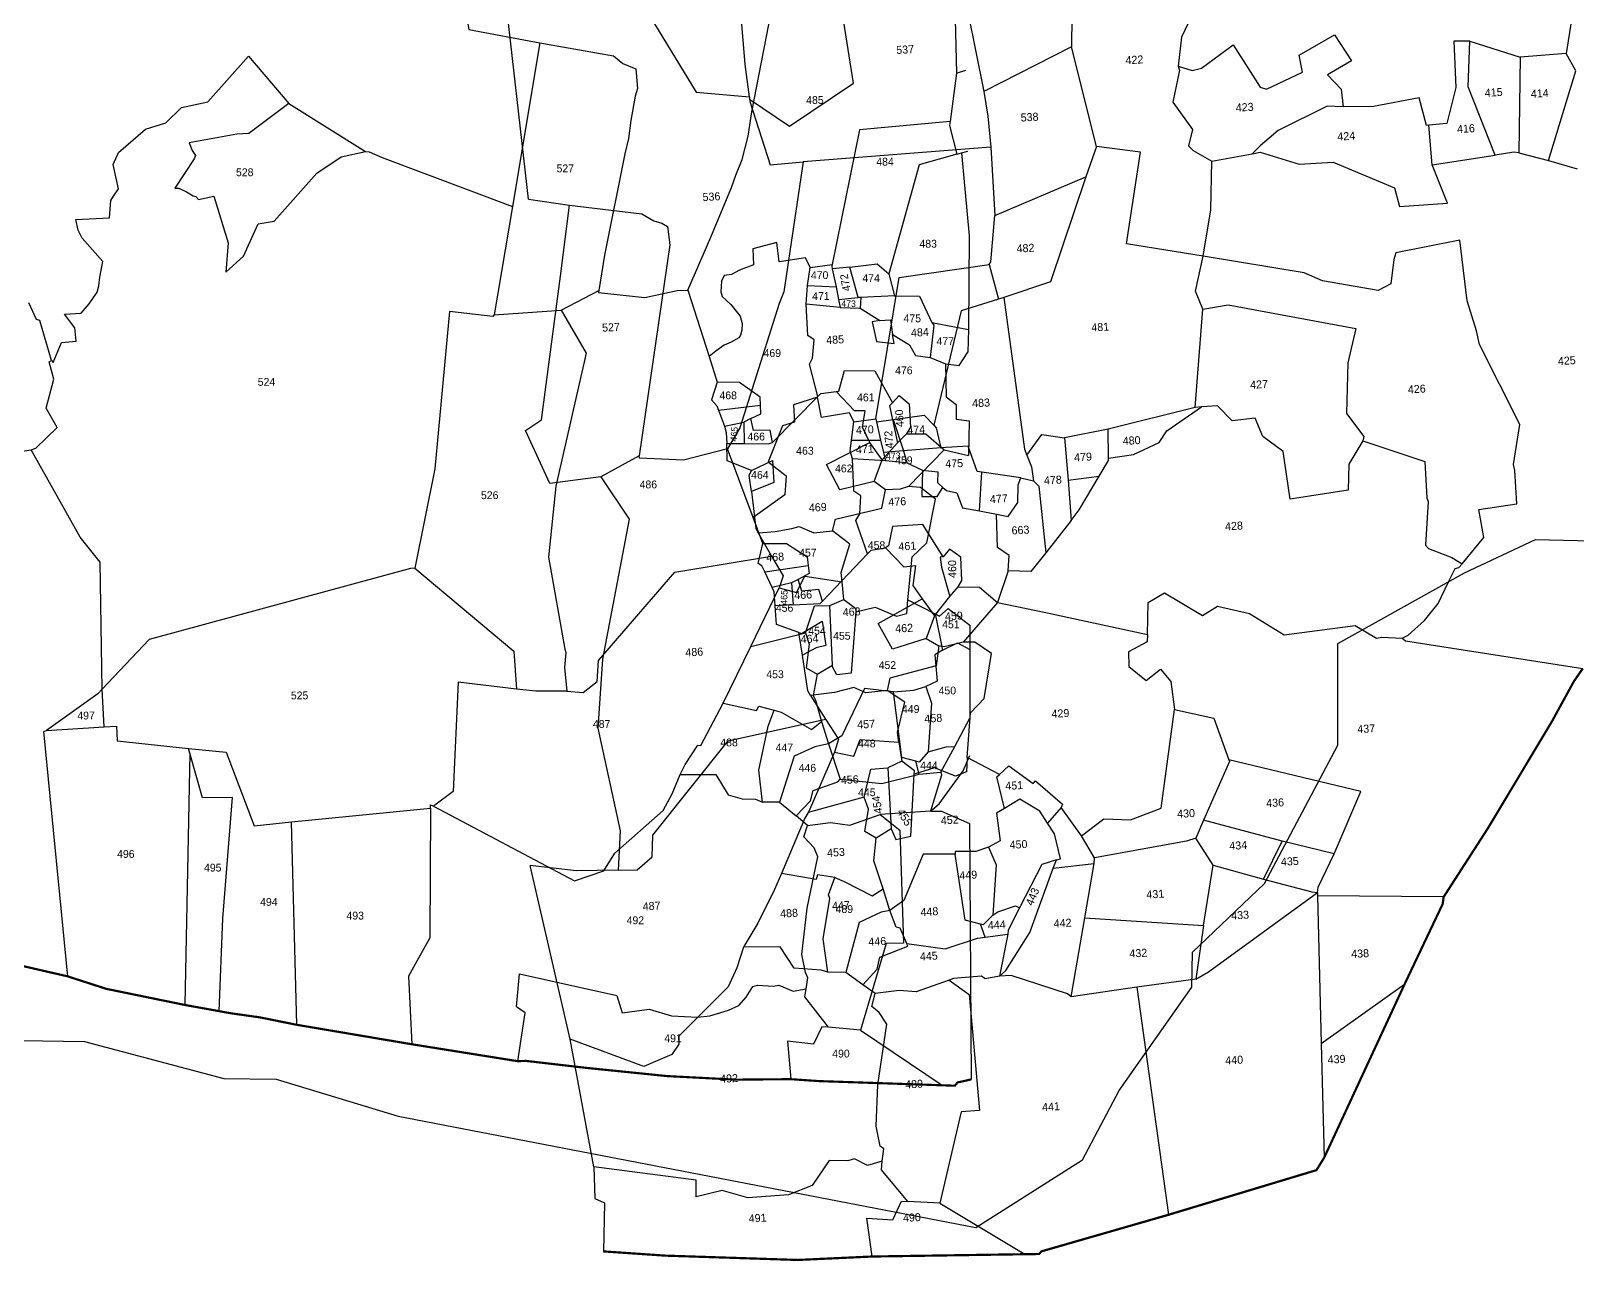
# Model space of a CAD drawing. Header units: metres. Extents: x 258134 to 260888, y 2202809 to 2205299.
# Drawn here: x 258547 to 259254, y 2202818 to 2203381 of the extents above; entities that cross this region are included whole.
import ezdxf

# ---------------------------------------------------------------- set-up
doc = ezdxf.new("R2010")
doc.units = ezdxf.units.M
doc.header["$MEASUREMENT"] = 0
for name, color, linetype in [('OFF', 1, 'Continuous'), ('POLY_PARCEL', 6, 'Continuous'), ('TEXT_PARCEL', 7, 'Continuous'), ('V_BOUND_LINE', 7, 'Continuous'), ('VILLAGE BOUNDRY', 1, 'Continuous')]:
    doc.layers.add(name, color=color, linetype=linetype)
doc.styles.add('TEXT_MAP', font='KRDEV050.TTF', dxfattribs={"height": 1.8})

# ---------------------------------------------------------------- blocks, each defined once
blk = doc.blocks.new('96535H')
at = {"layer": 'OFF'}
for points in [[(259513.77, 2206158.69), (259510.89, 2206207.1)], [(259515.02, 2206094.58), (259510.16, 2206106.81)], [(259616.86, 2206069.29), (259614.08, 2206062.35)], [(259512.66, 2205969.58), (259505.85, 2206009.05)], [(259516.46, 2205940.63), (259512.66, 2205969.58)]]:
    blk.add_lwpolyline(points, dxfattribs=at)
at = {"layer": 'POLY_PARCEL'}
for points in [[(259564.6, 2206178.88), (259564.08, 2206186.22), (259563.74, 2206197.07), (259562.83, 2206201.95), (259567.91, 2206217)], [(259667.96, 2206215.24), (259665.56, 2206208.16), (259666.08, 2206204.27), (259666.84, 2206202.99), (259669.59, 2206200.18), (259662.37, 2206186.94), (259661.28, 2206180.46)], [(259510.89, 2206207.1), (259513.3, 2206208.39), (259515.93, 2206208.26), (259518.12, 2206207.53), (259523.81, 2206206.75), (259526.74, 2206205.57), (259539.44, 2206201.69), (259542.5, 2206199.59), (259552.71, 2206180.6), (259564.6, 2206178.88)], [(259635.4, 2206207.46), (259638.01, 2206192.94), (259637.57, 2206186.11)], [(259564.63, 2206178.37), (259573.25, 2206171.84), (259588.15, 2206180.68), (259585.95, 2206202.2), (259613.48, 2206203.9)], [(259613.48, 2206203.9), (259617.32, 2206177.17)], [(259751.79, 2206193.54), (259748.57, 2206178.49)], [(259637.57, 2206186.11), (259617.32, 2206177.17)], [(259641.93, 2206163.48), (259637.57, 2206186.11)], [(259661.28, 2206180.46), (259664.37, 2206179.3), (259666.47, 2206179.75), (259673.88, 2206184.6), (259679.38, 2206174.77), (259680.78, 2206174.19), (259689.08, 2206177.58), (259688.57, 2206181.41), (259696.75, 2206185.56), (259700.26, 2206179.56), (259694.71, 2206176.68), (259697.58, 2206173.3), (259697.82, 2206169.33)], [(259727.07, 2206182.48), (259723.5, 2206182.67), (259723.37, 2206172.27), (259720.88, 2206164.29), (259716.82, 2206164.12)], [(259731.35, 2206156.56), (259726.12, 2206172.24), (259727.07, 2206182.48)], [(259727.07, 2206182.48), (259738.16, 2206178.24)], [(259564.6, 2206178.88), (259564.63, 2206178.37)], [(259564.63, 2206178.37), (259564.69, 2206177.59), (259568.43, 2206163.34), (259575.84, 2206163.62)], [(259661.28, 2206180.46), (259661.54, 2206179.57), (259659.62, 2206172.48), (259663.71, 2206166.1), (259662.63, 2206162.46), (259663.58, 2206161.37), (259667.61, 2206158.73)], [(259738.16, 2206178.24), (259736.69, 2206156.79)], [(259748.57, 2206178.49), (259738.16, 2206178.24)], [(259743.27, 2206154.68), (259750.49, 2206174.54), (259748.57, 2206178.49)], [(259617.32, 2206177.17), (259617.88, 2206171.64), (259618.19, 2206164.58)], [(259697.82, 2206169.33), (259694.24, 2206169.68), (259682.94, 2206164.83), (259678.66, 2206161.58), (259676.81, 2206159.91)], [(259716.82, 2206164.12), (259716.28, 2206164.1), (259715, 2206170.35), (259704.65, 2206169.01), (259697.82, 2206169.33)], [(259618.19, 2206164.58), (259575.84, 2206163.62)], [(259618.19, 2206164.58), (259618.25, 2206149.19)], [(259717.05, 2206155.16), (259716.82, 2206164.12)], [(259575.84, 2206163.62), (259569.94, 2206134.7), (259568.73, 2206132.14), (259558.35, 2206104.72), (259555.3, 2206100.15)], [(259641.93, 2206163.48), (259639.18, 2206156.74)], [(259664.54, 2206137.48), (259647.49, 2206141.22), (259651.75, 2206161.63), (259641.93, 2206163.48)], [(259513.77, 2206158.69), (259522.84, 2206156.82)], [(259664.54, 2206137.48), (259666.84, 2206147.85), (259667.61, 2206158.73)], [(259667.61, 2206158.73), (259676.81, 2206159.91)], [(259676.81, 2206159.91), (259678.59, 2206160.14), (259687.22, 2206157.01), (259694.88, 2206156.98), (259708.3, 2206150.47), (259709.25, 2206146.26), (259720.05, 2206146.41), (259717.05, 2206155.16)], [(259736.69, 2206156.79), (259735.54, 2206156.98), (259731.35, 2206156.56)], [(259510.16, 2206106.81), (259513.9, 2206108.95), (259519.93, 2206140.97), (259522.84, 2206156.82)], [(259522.84, 2206156.82), (259539.03, 2206153.96), (259541.57, 2206152.22), (259543.37, 2206151.62), (259544.61, 2206150.82), (259544.91, 2206146.69), (259535.44, 2206099.68)], [(259618.25, 2206149.19), (259639.18, 2206156.74)], [(259639.18, 2206156.74), (259629.92, 2206133.61), (259619.24, 2206130.74)], [(259717.05, 2206155.16), (259731.35, 2206156.56)], [(259736.69, 2206156.79), (259743.27, 2206154.68)], [(259743.27, 2206154.68), (259749.61, 2206152.48)], [(259616.34, 2206138.3), (259616.79, 2206138.86), (259618.25, 2206149.19)], [(259588.99, 2206105.06), (259596.01, 2206136.47), (259616.34, 2206138.3)], [(259616.34, 2206138.3), (259618.06, 2206130.43)], [(259663.77, 2206125.66), (259662.39, 2206129.79), (259664.54, 2206137.48)], [(259718.86, 2206065.26), (259724.05, 2206070.89), (259723.29, 2206077.28), (259731.91, 2206078.01), (259731.85, 2206085.54), (259731.65, 2206086.95), (259733.57, 2206095.79), (259725.46, 2206114.27), (259724.95, 2206117.4), (259723.22, 2206124.19), (259722.39, 2206137.95), (259707.83, 2206135.91), (259707.32, 2206134.44), (259706.3, 2206128.95), (259703.42, 2206127.61), (259691.03, 2206130.51), (259687.01, 2206132.56), (259664.54, 2206137.48)], [(259618.06, 2206130.43), (259609.49, 2206128.23), (259601.96, 2206102.89)], [(259619.24, 2206130.74), (259618.06, 2206130.43)], [(259619.24, 2206130.74), (259621.99, 2206096.4), (259622.46, 2206095.01)], [(259660.88, 2206103.68), (259663.77, 2206125.66)], [(259663.77, 2206125.66), (259669.56, 2206126.25), (259697.91, 2206119.38), (259695.71, 2206111.77), (259694.78, 2206100.45), (259698.39, 2206095.08), (259698.12, 2206094.1)], [(259584.05, 2206104.66), (259583.15, 2206106.73), (259576.86, 2206106.04), (259576.17, 2206110.62), (259570.7, 2206109.2), (259570.7, 2206105.28), (259567.95, 2206104.62), (259564.28, 2206096.74), (259568.2, 2206093.34), (259567.6, 2206089.12), (259560.21, 2206084.45)], [(259584.05, 2206104.66), (259588.99, 2206105.06)], [(259588.99, 2206105.06), (259589.1, 2206104.41)], [(259592.91, 2206104.72), (259599.89, 2206105.27), (259601.96, 2206102.89)], [(259583.29, 2206100.54), (259584.05, 2206104.66)], [(259589.1, 2206104.41), (259592.91, 2206104.72)], [(259589.1, 2206104.41), (259589.82, 2206100.2)], [(259592.91, 2206104.72), (259594.85, 2206097.51)], [(259601.96, 2206102.89), (259602.47, 2206102.3), (259603.21, 2206097.74)], [(259640.79, 2206093.37), (259646.45, 2206093.88), (259652.31, 2206096.21), (259654.2, 2206098.75), (259662.3, 2206103.72)], [(259660.88, 2206103.68), (259641.02, 2206099.89)], [(259662.3, 2206103.72), (259660.88, 2206103.68)], [(259698.12, 2206094.1), (259694.69, 2206089.02), (259694.15, 2206083.2), (259681.03, 2206081.88), (259680.06, 2206092.71), (259675.7, 2206096.31), (259674.2, 2206100.54), (259669.02, 2206100.21), (259665.86, 2206103.73), (259662.3, 2206103.72)], [(259535.44, 2206099.68), (259526.52, 2206095.42)], [(259555.3, 2206100.15), (259545.3, 2206098.15), (259535.44, 2206099.14), (259535.44, 2206099.68)], [(259560.21, 2206084.45), (259555.3, 2206100.15)], [(259583.24, 2206096.37), (259582.85, 2206098.12), (259583.29, 2206100.54)], [(259583.29, 2206100.54), (259589.82, 2206100.2)], [(259589.82, 2206100.2), (259590.31, 2206097.38)], [(259622.46, 2206095.01), (259626.12, 2206099.48), (259631.16, 2206098.49)], [(259641.02, 2206099.89), (259631.16, 2206098.49)], [(259631.16, 2206098.49), (259631.4, 2206088.88)], [(259640.79, 2206093.37), (259641.02, 2206099.89)], [(259526.52, 2206095.42), (259515.02, 2206094.58)], [(259526.52, 2206095.42), (259532.34, 2206085.56), (259524.67, 2206054.46), (259522.73, 2206039.05), (259526.48, 2206015.72), (259525.53, 2206006.92)], [(259585.48, 2206074.88), (259583.28, 2206082.49), (259584.27, 2206083.96), (259584.7, 2206087.94), (259583.19, 2206089.06), (259583.24, 2206096.37)], [(259590.63, 2206095.5), (259583.24, 2206096.37)], [(259594.85, 2206097.51), (259590.31, 2206097.38)], [(259590.31, 2206097.38), (259590.63, 2206095.5)], [(259595.41, 2206094.81), (259590.63, 2206095.5)], [(259603.21, 2206097.74), (259594.85, 2206097.51)], [(259594.85, 2206097.51), (259595.41, 2206094.81)], [(259595.41, 2206094.81), (259598.86, 2206092.96)], [(259612.12, 2206091.78), (259611.13, 2206091.99), (259609.41, 2206097.76), (259603.21, 2206097.74)], [(259622.46, 2206095.01), (259623.36, 2206092.33), (259623.66, 2206089.17)], [(259598.86, 2206092.96), (259598.34, 2206087.08), (259601.83, 2206086.83), (259603.21, 2206088.85)], [(259598.86, 2206092.96), (259602.26, 2206092.4), (259602.04, 2206089.97), (259603.21, 2206088.85)], [(259611.13, 2206083.12), (259612.12, 2206091.78)], [(259620.82, 2206090.01), (259612.12, 2206091.78)], [(259638.48, 2206089.43), (259640.77, 2206092.83), (259640.79, 2206093.37)], [(259698.12, 2206094.1), (259711.79, 2206088.71), (259711.73, 2206080.51), (259712.03, 2206079.7), (259710.85, 2206069.91), (259711.51, 2206069.14), (259716.63, 2206066.77), (259718.86, 2206065.26)], [(259603.21, 2206088.85), (259604.02, 2206088.07), (259606.31, 2206087.43), (259607.38, 2206083.99), (259611.13, 2206083.12)], [(259614.92, 2206082.16), (259617.55, 2206081.49), (259619.83, 2206084.5), (259620.13, 2206088.51), (259620.82, 2206090.01)], [(259620.82, 2206090.01), (259623.66, 2206089.17)], [(259623.66, 2206089.17), (259624.74, 2206087.92), (259625.52, 2206072.88)], [(259631.4, 2206088.88), (259638.48, 2206089.43)], [(259631.4, 2206088.88), (259631.63, 2206079.79)], [(259631.63, 2206079.79), (259633.57, 2206082.13), (259638.48, 2206089.43)], [(259562.09, 2206078.47), (259560.21, 2206084.45)], [(259602.41, 2206073.27), (259598.27, 2206080.73), (259591.42, 2206080.68), (259590.26, 2206076.42), (259589.57, 2206075.96)], [(259611.13, 2206083.12), (259614.92, 2206082.16)], [(259616.86, 2206069.29), (259617.25, 2206072.73), (259614.75, 2206074.67), (259614.92, 2206082.16)], [(259562.18, 2206072.08), (259561.61, 2206073.46), (259560.79, 2206074.06), (259562.09, 2206078.47)], [(259562.09, 2206078.47), (259567.44, 2206078.17), (259571.87, 2206074.94), (259572.01, 2206072.97)], [(259631.63, 2206079.79), (259625.52, 2206072.88)], [(259574.74, 2206064.78), (259585.48, 2206074.88)], [(259585.48, 2206074.88), (259586.3, 2206075.65), (259589.57, 2206075.96)], [(259589.57, 2206075.96), (259593.49, 2206071.48), (259596.12, 2206071.61), (259595.26, 2206067.2), (259597.22, 2206064.11)], [(259605.42, 2206066.33), (259606.33, 2206067.67), (259606.37, 2206072.92), (259603.96, 2206074.9), (259602.41, 2206073.27)], [(259562.18, 2206072.08), (259572.01, 2206072.97)], [(259563.67, 2206068.47), (259562.18, 2206072.08)], [(259572.01, 2206072.97), (259572.13, 2206071.16), (259569.56, 2206069.99)], [(259602.41, 2206073.27), (259601.72, 2206073.18), (259601.89, 2206070.98), (259603.4, 2206064.27)], [(259625.52, 2206072.88), (259621.94, 2206068.86), (259616.86, 2206069.29)], [(259568.04, 2206069.31), (259563.67, 2206068.47)], [(259564.1, 2206064.35), (259564.07, 2206067.52), (259563.67, 2206068.47)], [(259569.56, 2206069.99), (259568.04, 2206069.31)], [(259568.04, 2206069.31), (259568.17, 2206064.35)], [(259574.74, 2206064.78), (259574.11, 2206067.43), (259570.28, 2206067.3), (259569.56, 2206069.99)], [(259568.17, 2206064.35), (259564.1, 2206064.35)], [(259569.11, 2206058.07), (259564.15, 2206060.14), (259564.1, 2206064.35)], [(259568.17, 2206064.35), (259574.24, 2206064.31), (259574.74, 2206064.78)], [(259597.59, 2206055.12), (259589.92, 2206053.18), (259586.99, 2206059.08), (259597.22, 2206064.11)], [(259597.22, 2206064.11), (259599.74, 2206060.14)], [(259599.74, 2206060.14), (259603.4, 2206064.27)], [(259603.4, 2206064.27), (259605.42, 2206066.33)], [(259605.42, 2206066.33), (259610.21, 2206065.97), (259614.08, 2206062.35)], [(259704.46, 2206049.34), (259705.85, 2206049.92), (259709.68, 2206052.99), (259713, 2206056.63), (259715.62, 2206061.41), (259717.22, 2206064.26), (259718.11, 2206064.45), (259718.86, 2206065.26)], [(259569.11, 2206058.07), (259569.63, 2206057.79), (259574.46, 2206060.29), (259574.97, 2206054.82), (259572.78, 2206054.39), (259569.61, 2206052.92)], [(259599.74, 2206060.14), (259597.59, 2206055.12)], [(259614.08, 2206062.35), (259605.86, 2206053.83)], [(259614.08, 2206062.35), (259624.44, 2206059.57), (259647.31, 2206053.27)], [(259647.31, 2206053.27), (259647.87, 2206060.47), (259651.71, 2206062.45), (259659.94, 2206056.9), (259663.39, 2206058.81), (259670.48, 2206056.71), (259678.02, 2206051.54), (259694.05, 2206052.72), (259698.72, 2206049.65), (259699.93, 2206049.78), (259704.46, 2206049.34)], [(259569.61, 2206052.92), (259569.11, 2206058.07)], [(259570.92, 2206043.76), (259570.4, 2206044.88), (259569.61, 2206052.92)], [(259600.34, 2206053.36), (259599.48, 2206048.84), (259588.97, 2206046.71), (259588.19, 2206043.91)], [(259597.59, 2206055.12), (259600.34, 2206053.36)], [(259605.86, 2206053.83), (259601.51, 2206053.03), (259600.34, 2206053.36)], [(259605.29, 2206027.95), (259606.59, 2206037.87), (259609.9, 2206040.96), (259612.06, 2206050.93), (259608.44, 2206053.68), (259605.86, 2206053.83)], [(259647.31, 2206053.27), (259647.14, 2206051.63), (259642.88, 2206049.65), (259642.79, 2206046.34), (259646.45, 2206042.96), (259649.85, 2206045.37), (259652.01, 2206042.48), (259652.44, 2206036.11)], [(259704.46, 2206049.34), (259705.23, 2206048.7), (259744.68, 2206040.28)], [(259588.19, 2206043.91), (259583.36, 2206043.65), (259580.74, 2206045.03), (259576.34, 2206044.12), (259570.92, 2206043.76)], [(259570.92, 2206043.76), (259574, 2206038.28)], [(259590.17, 2206032.22), (259590, 2206034.46), (259592.02, 2206041.07), (259588.19, 2206043.91)], [(259533.76, 2206014.37), (259551.85, 2206034.6), (259574, 2206038.28)], [(259574, 2206038.28), (259576.67, 2206033.63), (259575.63, 2206030.72)], [(259630.04, 2206008.95), (259635.22, 2206012.46), (259641.22, 2206011.89), (259648.25, 2206014.12), (259652.44, 2206036.11)], [(259652.44, 2206036.11), (259661.18, 2206033.66), (259664.08, 2206024.12)], [(259575.63, 2206030.72), (259579.87, 2206029.6), (259581.51, 2206033.3), (259590.17, 2206032.22)], [(259590.17, 2206032.22), (259590.61, 2206027.9)], [(259575.63, 2206030.72), (259569.09, 2206017.72), (259568.97, 2206017.56)], [(259581.69, 2206020.26), (259583.54, 2206026.48), (259587.42, 2206026.57)], [(259587.42, 2206026.57), (259587.37, 2206012.82)], [(259587.37, 2206012.82), (259588.32, 2206010.36), (259591.68, 2206010.92), (259593.24, 2206024.83)], [(259590.61, 2206027.9), (259587.42, 2206026.57)], [(259593.24, 2206024.83), (259593.32, 2206025.54), (259590.61, 2206027.9)], [(259605.29, 2206027.95), (259604.99, 2206024.72), (259602.49, 2206023.86), (259597.84, 2206026.01), (259593.24, 2206024.83)], [(259612.38, 2206023.73), (259605.29, 2206027.95)], [(259612.38, 2206023.73), (259614.55, 2206025.54), (259619.81, 2206021.27), (259620.37, 2206021.83), (259626.14, 2206016.24), (259625.82, 2206015.56)], [(259613.05, 2206015.99), (259611.71, 2206023.17), (259612.38, 2206023.73)], [(259664.08, 2206024.12), (259664.2, 2206023.74), (259657.61, 2206010.93)], [(259686.55, 2206001.73), (259693.27, 2206015.43), (259664.08, 2206024.12)], [(259581.69, 2206020.26), (259568.97, 2206017.56)], [(259583.89, 2206010.97), (259581.43, 2206012.6), (259582.55, 2206017.55), (259581.69, 2206020.26)], [(259622.55, 2206012.16), (259620.99, 2206015), (259616.64, 2206017.88), (259613.05, 2206015.99)], [(259568.97, 2206017.56), (259568.1, 2206016.28), (259562.17, 2206004.21)], [(259613.05, 2206015.99), (259611.26, 2206015.04), (259611.69, 2206008.78), (259609.02, 2206007.53)], [(259625.82, 2206015.56), (259622.55, 2206012.16)], [(259630.04, 2206008.95), (259625.82, 2206015.56)], [(259525.53, 2206006.92), (259529.84, 2206006.81), (259533.33, 2206009.5), (259533.76, 2206014.37)], [(259584.83, 2205999.45), (259583.07, 2206005.86), (259583.89, 2206010.97)], [(259587.37, 2206012.82), (259583.89, 2206010.97)], [(259624.15, 2206003.82), (259625.01, 2206004.02), (259624.02, 2206009.68), (259622.55, 2206012.16)], [(259657.61, 2206010.93), (259655.67, 2206006.99)], [(259675.03, 2206005.24), (259657.61, 2206010.93)], [(259525.53, 2206006.92), (259516.1, 2206007.31), (259505.85, 2206009.05)], [(259609.02, 2206007.53), (259606.09, 2206006.67), (259601.44, 2206006.93), (259601.4, 2206006.37)], [(259609.02, 2206007.53), (259610.54, 2206003.44), (259609.16, 2205992.22)], [(259632.71, 2206003.83), (259630.04, 2206008.95)], [(259562.17, 2206004.21), (259560.43, 2206000.68), (259556.25, 2205993.34), (259552.85, 2205988.26), (259552.79, 2205988.11)], [(259574.11, 2206002.64), (259570.23, 2206003.45), (259569.89, 2206002.38), (259562.17, 2206004.21)], [(259601.4, 2206006.37), (259594.25, 2206006.76), (259589.34, 2205996.58), (259586.06, 2205994.55)], [(259606.27, 2205990.34), (259602.83, 2205991.43), (259601.4, 2206006.37)], [(259655.67, 2206006.99), (259653.51, 2206006.41), (259632.71, 2206003.83)], [(259659.25, 2206000.71), (259655.67, 2206006.99)], [(259670.37, 2205996.94), (259675.03, 2206005.24)], [(259686.55, 2206001.73), (259675.03, 2206005.24)], [(259571.35, 2205981.44), (259570.75, 2205989.01), (259572.73, 2205997.97), (259572.47, 2205998.78), (259574.11, 2206002.64)], [(259574.11, 2206002.64), (259576.18, 2206001.6), (259582.29, 2205998.03), (259584.83, 2205999.45)], [(259609.9, 2205978.45), (259611.36, 2205979.61), (259617.22, 2205987.85), (259623.29, 2206002.04)], [(259624.15, 2206003.82), (259620.74, 2206002.96), (259615.25, 2205993.54)], [(259623.29, 2206002.04), (259624.15, 2206003.82)], [(259623.29, 2206002.04), (259632.56, 2206002.56)], [(259629.75, 2205990.48), (259632.56, 2206002.56)], [(259632.56, 2206002.56), (259632.71, 2206003.83)], [(259656.33, 2205987.29), (259659.25, 2206000.71)], [(259659.25, 2206000.71), (259670.37, 2205996.94)], [(259682.34, 2205993.27), (259682.53, 2205994.46), (259686.55, 2206001.73)], [(259586.06, 2205994.55), (259584.83, 2205999.45)], [(259586.06, 2205994.55), (259584.08, 2205994.25), (259579.04, 2205992.21), (259575.4, 2205981.19)], [(259589.45, 2205986.91), (259588.19, 2205990.42), (259587.28, 2205990.72), (259586.06, 2205994.55)], [(259609.16, 2205992.22), (259610.33, 2205992.91), (259614.33, 2205993.99), (259615.25, 2205993.54)], [(259615.25, 2205993.54), (259612.39, 2205988.65), (259612.27, 2205987.79)], [(259670.37, 2205996.94), (259681.03, 2205993.49), (259682.34, 2205993.27)], [(259609.16, 2205992.22), (259606.84, 2205990.16), (259606.27, 2205990.34)], [(259607.15, 2205987.36), (259606.27, 2205990.34)], [(259625.75, 2205972.94), (259629.75, 2205990.48)], [(259629.75, 2205990.48), (259656.33, 2205987.29)], [(259653.91, 2205975.31), (259656.85, 2205976.81), (259682.34, 2205993.27)], [(259682.32, 2205992.56), (259681.25, 2205959.35)], [(259682.34, 2205993.27), (259682.32, 2205992.56)], [(259710.59, 2205990.71), (259682.32, 2205992.56)], [(259552.79, 2205988.11), (259551, 2205983.55), (259548.8, 2205979.41), (259537.08, 2205968.89), (259537.04, 2205967.13), (259535.36, 2205964.89), (259528.9, 2205962.54), (259512.66, 2205969.58)], [(259571.35, 2205981.44), (259569.92, 2205981.96), (259563.85, 2205982.76), (259560.97, 2205987.75), (259552.79, 2205988.11)], [(259579.08, 2205978.21), (259582.46, 2205981.51), (259583.28, 2205984.18), (259589.65, 2205986.33), (259589.45, 2205986.91)], [(259589.45, 2205986.91), (259598.05, 2205985.23), (259605.42, 2205987.21), (259607.15, 2205987.36)], [(259607.15, 2205987.36), (259612.27, 2205987.79)], [(259612.27, 2205987.79), (259609.9, 2205978.45)], [(259656.33, 2205987.29), (259653.91, 2205975.31)], [(259575.4, 2205981.19), (259571.35, 2205981.44)], [(259579.08, 2205978.21), (259575.4, 2205981.19)], [(259581.73, 2205976.06), (259579.08, 2205978.21)], [(259598.51, 2205978.19), (259590.99, 2205975.96), (259587.16, 2205976.49), (259581.73, 2205976.06)], [(259598.51, 2205978.19), (259602.83, 2205974.73), (259603.69, 2205948.52), (259599.6, 2205948.47), (259593.7, 2205928.2)], [(259609.9, 2205978.45), (259606.62, 2205978.02), (259605.85, 2205978.67), (259599.56, 2205978.5), (259598.51, 2205978.19)], [(259625.75, 2205972.94), (259624.93, 2205973.65), (259612.52, 2205978.4), (259609.9, 2205978.45)], [(259581.26, 2205938.34), (259581.77, 2205941.13), (259581, 2205941.78), (259580.31, 2205946.3), (259581.21, 2205955.55), (259584.01, 2205969.05), (259582.42, 2205971.76), (259580.82, 2205973.18), (259581.73, 2205976.06)], [(259640.56, 2205974.27), (259625.75, 2205972.94)], [(259653.91, 2205975.31), (259640.56, 2205974.27)], [(259640.56, 2205974.27), (259644.91, 2205922.79)], [(259681.25, 2205959.35), (259700.73, 2205971.59)], [(259681.25, 2205959.35), (259680.54, 2205933.67)], [(259516.46, 2205940.63), (259516.28, 2205933.5), (259518.35, 2205932.45), (259517.52, 2205921.56)], [(259581.26, 2205938.34), (259577.91, 2205937.59), (259575.05, 2205939.26), (259573.51, 2205938.89), (259569.38, 2205939.2), (259565.2, 2205933.75), (259559.79, 2205931.94), (259550.6, 2205931.83), (259544.92, 2205933.77), (259539.02, 2205932.63), (259539.25, 2205936.36), (259516.46, 2205940.63)], [(259586.54, 2205929.02), (259580.99, 2205936.41), (259581.26, 2205938.34)], [(259577.83, 2205917.08), (259577.08, 2205925.74), (259582.93, 2205925.09), (259585.08, 2205929.15), (259586.54, 2205929.02)], [(259593.7, 2205928.2), (259586.54, 2205929.02)], [(259593.7, 2205928.2), (259612.14, 2205915.71)]]:
    blk.add_lwpolyline(points, dxfattribs=at)
at = {"layer": 'V_BOUND_LINE', "const_width": 0.5}
for points in [[(259710.59, 2205990.71), (259721.28, 2206005.44), (259736.98, 2206028.61), (259742.52, 2206037.51), (259744.68, 2206040.28)], [(259700.73, 2205971.59), (259710.28, 2205989.13), (259710.59, 2205990.71)], [(259680.54, 2205933.67), (259700.73, 2205971.59)], [(259644.91, 2205922.79), (259678.65, 2205930.97), (259680.54, 2205933.67)], [(259517.52, 2205921.56), (259531.29, 2205919.85), (259561.07, 2205917.23), (259577.83, 2205917.08)], [(259612.14, 2205915.71), (259615.31, 2205915.58), (259615.92, 2205916.15), (259644.91, 2205922.79)], [(259577.83, 2205917.08), (259612.14, 2205915.71)]]:
    blk.add_lwpolyline(points, dxfattribs=at)
at = {"layer": 'TEXT_PARCEL', "style": 'TEXT_MAP'}
for s, height, p in [('537', 1.8, (259598.15, 2206186.68)), ('422', 1.8, (259649.5, 2206181.54)), ('538', 1.8, (259625.26, 2206169.98)), ('423', 1.8, (259673.68, 2206169.54)), ('415', 1.8, (259729.77, 2206169.78)), ('414', 1.8, (259740.1, 2206169)), ('424', 1.8, (259696.13, 2206161.79)), ('416', 1.8, (259723.1, 2206162)), ('536', 1.8, (259552.83, 2206156.07)), ('482', 1.8, (259622.72, 2206140.62)), ('527', 1.8, (259528.66, 2206127.99)), ('485', 1.8, (259578.83, 2206122.43)), ('484', 1.8, (259597.96, 2206123.04)), ('481', 1.8, (259638.52, 2206121.98)), ('427', 1.8, (259673.47, 2206107.14)), ('425', 1.8, (259742.87, 2206108.67)), ('483', 1.8, (259610.82, 2206106.44)), ('426', 1.8, (259708.83, 2206104.17)), ('470', 1.8, (259584.39, 2206101.86)), ('474', 1.8, (259595.93, 2206101.23)), ('471', 1.8, (259584.14, 2206097.5)), ('480', 1.8, (259644.17, 2206096.13)), ('473', 1.5, (259590.79, 2206095.75)), ('475', 1.8, (259604.04, 2206093.18)), ('479', 1.8, (259633.05, 2206093.04)), ('478', 1.8, (259625.99, 2206088.24)), ('469', 1.8, (259572.86, 2206085.03)), ('476', 1.8, (259590.79, 2206085.32)), ('477', 1.8, (259613.61, 2206084.69)), ('461', 1.8, (259592.49, 2206075.22)), ('663', 1.8, (259618.1, 2206077.41)), ('428', 1.8, (259666.09, 2206075.69)), ('468', 1.8, (259562.68, 2206074.4)), ('466', 1.8, (259568.5, 2206065.55)), ('463', 1.8, (259579.18, 2206061.16)), ('459', 1.8, (259602.08, 2206058.95)), ('464', 1.8, (259569.39, 2206055.61)), ('462', 1.8, (259590.76, 2206056.83)), ('486', 1.8, (259543.34, 2206054.08)), ('457', 1.8, (259581.03, 2206035.74)), ('458', 1.8, (259596.2, 2206036.24)), ('429', 1.8, (259624.8, 2206035.76)), ('437', 1.8, (259693.28, 2206028.54)), ('456', 1.8, (259576.68, 2206023.5)), ('451', 1.8, (259613.53, 2206020.15)), ('452', 1.8, (259598.63, 2206013.21)), ('436', 1.8, (259671.9, 2206013.06)), ('430', 1.8, (259651.77, 2206011.75)), ('453', 1.8, (259572.68, 2206007.36)), ('450', 1.8, (259613.77, 2206006.87)), ('434', 1.8, (259663.1, 2206003.92)), ('449', 1.8, (259602.1, 2206000.63)), ('435', 1.8, (259674.49, 2205999.71)), ('487', 1.8, (259530.62, 2205997.6)), ('447', 1.8, (259573.15, 2205995.39)), ('488', 1.8, (259561.39, 2205994.28)), ('448', 1.8, (259592.93, 2205992.89)), ('431', 1.8, (259643.87, 2205994.03)), ('444', 1.8, (259607.88, 2205989.08)), ('442', 1.8, (259622.7, 2205988.67)), ('433', 1.8, (259662.65, 2205988.27)), ('446', 1.8, (259580.86, 2205986.85)), ('445', 1.8, (259592.25, 2205982.93)), ('432', 1.8, (259639.33, 2205980.99)), ('438', 1.8, (259689.12, 2205978.15)), ('492', 1.8, (259545.88, 2205957.93)), ('489', 1.8, (259587.36, 2205954.37)), ('440', 1.8, (259659.53, 2205955.8)), ('439', 1.8, (259682.53, 2205954.72)), ('441', 1.8, (259617.82, 2205947.62)), ('491', 1.8, (259550.56, 2205926.23)), ('490', 1.8, (259585.21, 2205924.45))]:
    blk.add_text(s, height=height, dxfattribs=at).set_placement(p)
for s, height, rotation, p in [('472', 1.8, 91.4697, (259592.62, 2206098.26)), ('460', 1.8, 87.5089, (259605.11, 2206068.36)), ('465', 1.5, 85.2334, (259566.81, 2206064.39)), ('454', 1.8, 95.3179, (259585.61, 2206016.48)), ('455', 1.8, 298.6257, (259588.8, 2206016.61)), ('443', 1.8, 64.0113, (259618.19, 2205993.67))]:
    blk.add_text(s, height=height, rotation=rotation, dxfattribs=at).set_placement(p)
blk = doc.blocks.new('3625')
at = {"layer": 'OFF'}
for points in [[(261309.26, 2205930.85), (261309.03, 2205909.32)], [(261309.03, 2205909.32), (261308.9, 2205904.15)], [(261309.1, 2205888.33), (261308.97, 2205880.36)], [(261309.18, 2205841.36), (261309.14, 2205835.79)], [(261309.14, 2205835.79), (261309.11, 2205819.97)], [(261308.98, 2205795.79), (261309.29, 2205736.96)]]:
    blk.add_lwpolyline(points, dxfattribs=at)
at = {"layer": 'POLY_PARCEL'}
for points in [[(261189.18, 2205985.88), (261189.34, 2205984.3), (261193.28, 2205984.3), (261194.24, 2205978.57), (261210.6, 2205975.46)], [(261244.47, 2205918.5), (261249.83, 2205930.67), (261254.58, 2205942.06), (261255.6, 2205944.93), (261257.05, 2205948.55), (261258.47, 2205953.87), (261259.32, 2205959.44), (261263.79, 2205982.33)], [(261306.05, 2205983.69), (261306.37, 2205968.29)], [(261210.6, 2205975.46), (261204.25, 2205937.85)], [(261210.6, 2205975.46), (261227.56, 2205972.43), (261229.7, 2205970.68), (261232.68, 2205969.45), (261233.05, 2205964.93), (261232.46, 2205963.16), (261231.45, 2205957.56), (261230.9, 2205953.39), (261230.05, 2205949.87), (261225.35, 2205926.63), (261224.04, 2205918.5)], [(261098.1, 2205902.64), (261098.51, 2205902.23), (261100.48, 2205906.82), (261103.83, 2205907.09), (261103.53, 2205910.17), (261101.17, 2205913.33), (261104.97, 2205913.54), (261106.82, 2205915.7), (261108.71, 2205918.39), (261109.08, 2205919.8), (261109.27, 2205921.8), (261109.97, 2205925.39), (261105.26, 2205930.78), (261104.37, 2205932.63), (261103.82, 2205935.04), (261111.57, 2205935.46), (261111.84, 2205939.43), (261112.45, 2205940.43), (261113.61, 2205942.13), (261112.39, 2205947.66), (261113.63, 2205950.43), (261119.89, 2205955.77), (261124.54, 2205957.28), (261128.15, 2205960.78), (261134.21, 2205962.06), (261143.61, 2205972.56), (261152.88, 2205961.6)], [(261306.37, 2205968.29), (261304.95, 2205957.18)], [(261306.37, 2205968.29), (261308.52, 2205968.94)], [(261152.88, 2205961.6), (261143.62, 2205954.77), (261140.88, 2205954.58), (261129.89, 2205952.65), (261130.58, 2205950.88), (261131.36, 2205949.69), (261131.07, 2205948.98), (261126.55, 2205942.19), (261127.48, 2205942.23), (261129.27, 2205941.4), (261130.78, 2205940.48), (261131.39, 2205940.33), (261132.05, 2205939.63), (261135.56, 2205940.4), (261138.82, 2205929.6)], [(261152.88, 2205961.6), (261170.48, 2205950.53)], [(261304.95, 2205957.18), (261284.08, 2205955.3), (261277.68, 2205924.34)], [(261304.95, 2205957.18), (261304.79, 2205956.25), (261306.43, 2205949.61)], [(261138.82, 2205929.6), (261138.31, 2205922.92), (261142.36, 2205926.54), (261145.75, 2205934.01), (261149.38, 2205934.59), (261159.25, 2205945.57), (261164.88, 2205949.31), (261170.48, 2205950.53)], [(261170.48, 2205950.53), (261171.29, 2205950.49), (261174.26, 2205949.18), (261204.25, 2205937.85)], [(261306.43, 2205949.61), (261297.78, 2205947.22), (261290.74, 2205922.18)], [(261306.43, 2205949.61), (261307.52, 2205949.91)], [(261307.52, 2205949.91), (261309, 2205950.32)], [(261307.52, 2205949.91), (261309.26, 2205930.85)], [(261204.25, 2205937.85), (261199.99, 2205912.95)], [(261272.66, 2205923.69), (261271.61, 2205925.87), (261265.53, 2205925), (261264.96, 2205929.46), (261259.45, 2205928.01), (261259.62, 2205924.34), (261256.43, 2205923.12), (261254.59, 2205922.11), (261252.84, 2205921.85), (261252.23, 2205920.54), (261252.12, 2205918.11), (261252.38, 2205917.06), (261254.35, 2205915.23), (261256.54, 2205912.52), (261257.02, 2205910.81), (261256.89, 2205909.32), (261256.6, 2205908.12), (261256.21, 2205907.55), (261254.41, 2205906.55), (261252.84, 2205905.85), (261250.91, 2205904.49), (261249.38, 2205903.23)], [(261272.05, 2205919.53), (261272.66, 2205923.69)], [(261272.66, 2205923.69), (261277.68, 2205924.34)], [(261277.68, 2205924.34), (261277.6, 2205923.99), (261277.73, 2205923.38)], [(261281.74, 2205923.75), (261277.73, 2205923.38)], [(261277.73, 2205923.38), (261278.59, 2205919.17)], [(261281.74, 2205923.75), (261288.07, 2205924.45), (261290.74, 2205922.18)], [(261283.65, 2205916.76), (261281.74, 2205923.75)], [(261290.74, 2205922.18), (261292.06, 2205917.11)], [(261215.38, 2205913.95), (261224.04, 2205918.5)], [(261224.04, 2205918.5), (261223.97, 2205918.04), (261234.65, 2205916.86), (261242.02, 2205918.41), (261244.47, 2205918.5)], [(261244.47, 2205918.5), (261249.38, 2205903.23)], [(261271.72, 2205915.27), (261272.05, 2205919.53)], [(261272.05, 2205919.53), (261278.59, 2205919.17)], [(261278.59, 2205919.17), (261279.18, 2205916.29)], [(261098.1, 2205902.64), (261095.46, 2205911.91), (261094.73, 2205912.14), (261092.99, 2205915.91)], [(261199.99, 2205912.95), (261215.38, 2205913.95)], [(261215.38, 2205913.95), (261221.11, 2205904.12), (261214.03, 2205873.55), (261212.3, 2205857.22), (261216.02, 2205836.05), (261216.29, 2205835.28), (261215.98, 2205831.81)], [(261274.34, 2205893.99), (261272.43, 2205901.48), (261273.13, 2205902.82), (261273.5, 2205907), (261272.06, 2205908.02), (261271.72, 2205915.27)], [(261279.55, 2205914.48), (261271.72, 2205915.27)], [(261279.18, 2205916.29), (261283.65, 2205916.76)], [(261279.18, 2205916.29), (261279.55, 2205914.48)], [(261279.55, 2205914.48), (261284.1, 2205914.26)], [(261284.27, 2205916.78), (261283.65, 2205916.76)], [(261284.27, 2205916.78), (261284.1, 2205914.26)], [(261284.1, 2205914.26), (261288.61, 2205911.42)], [(261292.06, 2205917.11), (261284.27, 2205916.78)], [(261292.06, 2205917.11), (261297.75, 2205917.01), (261300.58, 2205910.96)], [(261199.99, 2205912.95), (261199.67, 2205912.53), (261189.68, 2205913.73), (261186.21, 2205877.55), (261181.56, 2205854.72)], [(261288.61, 2205911.42), (261286.87, 2205911.18), (261287.88, 2205906.62), (261291.9, 2205906.14), (261291.58, 2205908.22)], [(261288.61, 2205911.42), (261291.09, 2205911.58), (261291.58, 2205908.22)], [(261300.58, 2205910.96), (261301.03, 2205910.35), (261300.23, 2205902.94)], [(261300.58, 2205910.96), (261309.03, 2205909.32)], [(261291.58, 2205908.22), (261295.45, 2205905.82), (261296.79, 2205903.41)], [(261249.38, 2205903.23), (261251.24, 2205897.39)], [(261296.79, 2205903.41), (261300.23, 2205902.94)], [(261303.73, 2205901.43), (261306.88, 2205901.05), (261308.9, 2205904.15)], [(261093.45, 2205882.17), (261094.47, 2205882.53), (261099.41, 2205887.27), (261096.91, 2205891.7), (261098.7, 2205898.39), (261097.6, 2205902.38), (261098.1, 2205902.64)], [(261278.54, 2205895.14), (261279.18, 2205895.22), (261280.46, 2205900), (261287.44, 2205899.88), (261291.52, 2205892.54)], [(261300.23, 2205902.94), (261303.73, 2205901.43)], [(261303.73, 2205901.43), (261303.83, 2205893.9), (261306.17, 2205892.07), (261306.14, 2205888.73), (261309.1, 2205888.33)], [(261251.24, 2205897.39), (261249.89, 2205893.28), (261251.11, 2205891.88), (261251.47, 2205890.94)], [(261261.15, 2205892.01), (261261.06, 2205893.91), (261256.34, 2205897.28), (261251.24, 2205897.39)], [(261263.91, 2205883.46), (261274.34, 2205893.99)], [(261274.34, 2205893.99), (261275.06, 2205894.72), (261278.54, 2205895.14)], [(261286.31, 2205883.39), (261284.64, 2205886.91), (261285.25, 2205890.7), (261282.74, 2205890.67), (261278.54, 2205895.14)], [(261291.52, 2205892.54), (261290.81, 2205891.84), (261292.64, 2205883.28)], [(261291.52, 2205892.54), (261293.06, 2205894.17), (261295.37, 2205892.31), (261295.66, 2205886.92), (261294.73, 2205885.41)], [(261251.47, 2205890.94), (261261.15, 2205892.01)], [(261251.47, 2205890.94), (261252.86, 2205887.25)], [(261258.9, 2205889.02), (261257.29, 2205888.12)], [(261258.9, 2205889.02), (261261.24, 2205890.02), (261261.15, 2205892.01)], [(261263.91, 2205883.46), (261263.36, 2205886.26), (261259.51, 2205886.22), (261258.9, 2205889.02)], [(261050.18, 2205888.46), (261051.85, 2205886.28), (261053.28, 2205883.74), (261054.09, 2205883.12), (261054.67, 2205882.24), (261058.18, 2205882.12), (261060.16, 2205881.22), (261061.08, 2205880.11), (261060.97, 2205875.79), (261062.2, 2205875.02), (261063.9, 2205873.83), (261065.4, 2205873.21), (261066.44, 2205872.29), (261084.76, 2205880.84), (261093.45, 2205882.17)], [(261252.86, 2205887.25), (261257.29, 2205888.12)], [(261252.86, 2205887.25), (261253.23, 2205885.78), (261253.43, 2205883.27)], [(261257.29, 2205888.12), (261257.42, 2205883.21)], [(261292.64, 2205883.28), (261294.73, 2205885.41)], [(261294.73, 2205885.41), (261299.17, 2205885.37), (261303.34, 2205881.71)], [(261109.64, 2205827.12), (261109.26, 2205856.28), (261104.67, 2205862.06), (261093.45, 2205882.17)], [(261253.43, 2205883.27), (261257.42, 2205883.21)], [(261259.06, 2205877.02), (261253.46, 2205879.29), (261253.43, 2205883.27)], [(261257.42, 2205883.21), (261262.98, 2205883.17), (261263.91, 2205883.46)], [(261287.24, 2205874.44), (261279.34, 2205872.57), (261276.28, 2205878.41), (261286.31, 2205883.39)], [(261289.08, 2205879.39), (261286.31, 2205883.39)], [(261292.64, 2205883.28), (261289.08, 2205879.39)], [(261259.06, 2205877.02), (261263.88, 2205879.33), (261264.17, 2205874.26), (261259.06, 2205872.17)], [(261287.24, 2205874.44), (261289.08, 2205879.39)], [(261303.34, 2205881.71), (261295.18, 2205873.3)], [(261303.34, 2205881.71), (261308.97, 2205880.36)], [(261259.06, 2205872.17), (261258.54, 2205875.87), (261259.06, 2205877.02)], [(261259.06, 2205872.17), (261259.99, 2205863.67), (261260.53, 2205862.73)], [(261277.63, 2205863.16), (261278.37, 2205865.82), (261289.04, 2205868.34), (261289.88, 2205872.49)], [(261289.88, 2205872.49), (261287.24, 2205874.44)], [(261295.18, 2205873.3), (261293.22, 2205872.69), (261289.88, 2205872.49)], [(261294.97, 2205847.26), (261295.92, 2205857.1), (261299.36, 2205860.33), (261301.39, 2205870.35), (261297.91, 2205873.05), (261295.18, 2205873.3)], [(261260.53, 2205862.73), (261264.48, 2205863.01), (261268.29, 2205863.66), (261269.95, 2205864.14), (261273.39, 2205862.69), (261277.63, 2205863.16)], [(261260.53, 2205862.73), (261263.64, 2205857.33)], [(261279.82, 2205851.43), (261279.6, 2205853.57), (261281.65, 2205860.07), (261277.63, 2205863.16)], [(261216.44, 2205826.38), (261220.26, 2205826.08), (261223.44, 2205828.6), (261223.75, 2205833.42), (261241.39, 2205853.7), (261263.64, 2205857.33)], [(261263.64, 2205857.33), (261266.26, 2205852.8), (261265.39, 2205850.08)], [(261181.56, 2205854.72), (261180.55, 2205854.67), (261120.48, 2205838.52), (261109.64, 2205827.12)], [(261181.56, 2205854.72), (261204.28, 2205835.61), (261204.91, 2205826.91)], [(261258.78, 2205836.58), (261265.39, 2205850.08)], [(261265.39, 2205850.08), (261269.34, 2205848.93), (261271.27, 2205852.72), (261279.82, 2205851.43)], [(261280.21, 2205847.35), (261279.82, 2205851.43)], [(261276.99, 2205845.94), (261280.21, 2205847.35)], [(261280.21, 2205847.35), (261283, 2205845.23), (261282.97, 2205844.49)], [(261282.97, 2205844.49), (261287.4, 2205845.57), (261292.29, 2205843.48), (261294.67, 2205844.12), (261294.97, 2205847.26)], [(261294.97, 2205847.26), (261301.2, 2205844.02)], [(261271.41, 2205839.69), (261273.5, 2205845.89), (261276.99, 2205845.94)], [(261277.55, 2205832.28), (261276.99, 2205845.94)], [(261282.97, 2205844.49), (261281.84, 2205830.41), (261278.57, 2205829.99), (261277.57, 2205831.89), (261277.55, 2205832.28)], [(261301.2, 2205844.02), (261302.23, 2205843.48), (261304.2, 2205845.22), (261309.18, 2205841.36)], [(261301.2, 2205844.02), (261302.88, 2205835.63)], [(261258.78, 2205836.58), (261271.41, 2205839.69)], [(261271.41, 2205839.69), (261272.26, 2205837.11), (261271.53, 2205831.68), (261274.07, 2205830.21)], [(261252.41, 2205823.57), (261258.78, 2205836.58)], [(261302.88, 2205835.63), (261301.11, 2205834.6), (261301.62, 2205828.55), (261299.05, 2205827.33)], [(261302.88, 2205835.63), (261306.35, 2205837.33), (261309.14, 2205835.79)], [(261274.07, 2205830.21), (261277.55, 2205832.28)], [(261204.91, 2205826.91), (261191.52, 2205828.5), (261190.27, 2205803.4), (261185.76, 2205800.05)], [(261215.98, 2205831.81), (261216.44, 2205826.38)], [(261274.07, 2205830.21), (261273.15, 2205825.3), (261273.69, 2205824.18), (261275.04, 2205819.28)], [(261109.64, 2205827.12), (261108.62, 2205826.06), (261096.81, 2205817.6)], [(261110.03, 2205818.42), (261109.64, 2205827.12)], [(261216.44, 2205826.38), (261209.34, 2205826.38), (261204.91, 2205826.91)], [(261291.6, 2205826.06), (261284.94, 2205826.84), (261279.67, 2205816), (261276.65, 2205814.14)], [(261291.6, 2205826.06), (261296.26, 2205826.46), (261299.05, 2205827.33)], [(261296.67, 2205810.1), (261293.49, 2205810.95), (261291.6, 2205826.06)], [(261299.05, 2205827.33), (261300.34, 2205823.46), (261299.5, 2205812.26)], [(261242.46, 2205807.19), (261243.62, 2205809.51), (261246.59, 2205813.9), (261247.29, 2205813.82), (261252.41, 2205823.57)], [(261252.41, 2205823.57), (261260.09, 2205821.89), (261260.61, 2205822.86), (261264.14, 2205821.95)], [(261261.41, 2205800.78), (261260.57, 2205808.12), (261262.79, 2205818.25), (261264.14, 2205821.95)], [(261264.14, 2205821.95), (261265.72, 2205821.43), (261272.72, 2205817.45), (261275.04, 2205819.28)], [(261096.81, 2205817.6), (261110.03, 2205818.42)], [(261110.03, 2205818.42), (261112.92, 2205818.6), (261113.02, 2205815.23), (261129.45, 2205813.38)], [(261275.04, 2205819.28), (261276.65, 2205814.14)], [(261305.67, 2205813.45), (261309.11, 2205819.97)], [(261101.55, 2205761.1), (261096.19, 2205817.37), (261096.81, 2205817.6)], [(261129.73, 2205812.35), (261128.48, 2205754.47)], [(261129.73, 2205812.35), (261129.45, 2205813.38)], [(261129.45, 2205813.38), (261138.1, 2205812.55), (261144.54, 2205795.64), (261153.13, 2205796.48)], [(261136.37, 2205753.02), (261137.22, 2205774.3), (261139.53, 2205802.1), (261132.61, 2205802.08), (261129.73, 2205812.35)], [(261276.65, 2205814.14), (261273.49, 2205813.47), (261268.7, 2205811.35), (261265.3, 2205800.75)], [(261276.65, 2205814.14), (261279.29, 2205806.03)], [(261299.5, 2205812.26), (261297.48, 2205809.89), (261296.67, 2205810.1)], [(261299.5, 2205812.26), (261303.71, 2205813.45), (261305.67, 2205813.45)], [(261300.05, 2205798.63), (261302.01, 2205800.28), (261307.55, 2205807.92), (261309.09, 2205811.41)], [(261302.46, 2205807.56), (261305.67, 2205813.45)], [(261185.76, 2205800.05), (261218.11, 2205782.83), (261224.89, 2205785.1), (261227.46, 2205789.12), (261238.54, 2205798.93), (261240.64, 2205802.76), (261242.46, 2205807.19)], [(261242.46, 2205807.19), (261250.71, 2205807.16), (261253.56, 2205802.46), (261256.74, 2205801.59), (261259.79, 2205801.51), (261261.41, 2205800.78)], [(261279.29, 2205806.03), (261288.9, 2205805.05), (261297.45, 2205807.14)], [(261297.45, 2205807.14), (261296.67, 2205810.1)], [(261297.45, 2205807.14), (261302.46, 2205807.56)], [(261302.46, 2205807.56), (261302.56, 2205806.9), (261300.05, 2205798.63)], [(261269.15, 2205797.62), (261272.43, 2205801.09), (261273.04, 2205803.43), (261278.76, 2205805.46), (261279.29, 2205806.03)], [(261185.07, 2205799.61), (261185.05, 2205800.31), (261185.76, 2205800.05)], [(261265.3, 2205800.75), (261261.41, 2205800.78)], [(261265.3, 2205800.75), (261269.15, 2205797.62)], [(261153.13, 2205796.48), (261185.07, 2205799.61)], [(261154.2, 2205749.85), (261153.13, 2205796.48)], [(261185.07, 2205799.61), (261184.84, 2205769.78), (261179.95, 2205760.95), (261180.65, 2205745.32)], [(261271.77, 2205795.42), (261269.15, 2205797.62)], [(261271.77, 2205795.42), (261277.04, 2205796.09), (261281.47, 2205795.42), (261288.45, 2205797.91)], [(261288.45, 2205797.91), (261292.95, 2205794.31), (261293.75, 2205768.33), (261289.8, 2205768.24), (261283.82, 2205748.31)], [(261300.05, 2205798.63), (261288.45, 2205797.91)], [(261300.05, 2205798.63), (261302.56, 2205798.6), (261308.98, 2205795.79)], [(261271.34, 2205757.85), (261271.73, 2205760.41), (261271.19, 2205761.59), (261270.42, 2205765.74), (261271.61, 2205776.43), (261274.11, 2205788.17), (261273.24, 2205790.28), (261270.87, 2205792.81), (261271.77, 2205795.42)], [(261205.01, 2205741.37), (261206.7, 2205752.5), (261204.77, 2205753.89), (261205.44, 2205761.48), (261227.82, 2205756.39), (261229.05, 2205752.47), (261235.25, 2205753.3), (261240.4, 2205751.7), (261246.35, 2205751.37), (261249.2, 2205751.7), (261253.49, 2205752.98), (261255.88, 2205754.03), (261257.54, 2205756.01), (261259.1, 2205758.42), (261260.17, 2205758.75), (261263.87, 2205758.48), (261265.11, 2205758.75), (261268.38, 2205757.3), (261271.34, 2205757.85)], [(261276.49, 2205749.07), (261271.06, 2205755.99), (261271.34, 2205757.85)], [(261276.49, 2205749.07), (261274.98, 2205749.08), (261272.99, 2205745.13), (261267.07, 2205745.81), (261267.8, 2205737.1)], [(261283.82, 2205748.31), (261276.49, 2205749.07)], [(261283.82, 2205748.31), (261302.62, 2205735.62)]]:
    blk.add_lwpolyline(points, dxfattribs=at)
at = {"layer": 'V_BOUND_LINE', "const_width": 0.5}
for points in [[(261064.5, 2205769.7), (261101.55, 2205761.1)], [(261101.55, 2205761.1), (261101.55, 2205761.1), (261110.39, 2205758.22), (261128.42, 2205754.48), (261128.48, 2205754.47)], [(261128.48, 2205754.47), (261136.37, 2205753.02)], [(261136.37, 2205753.02), (261139.13, 2205752.52), (261145.65, 2205751.59), (261154.2, 2205749.85)], [(261154.2, 2205749.85), (261180.65, 2205745.32)], [(261180.65, 2205745.32), (261205.01, 2205741.37)], [(261205.01, 2205741.37), (261206.86, 2205741.44), (261220.94, 2205739.78), (261239.36, 2205737.87), (261255.17, 2205737.02), (261267.8, 2205737.1)], [(261267.8, 2205737.1), (261274.13, 2205736.65), (261302.62, 2205735.62)], [(261302.62, 2205735.62), (261305.5, 2205735.51), (261306.11, 2205736.25), (261309.29, 2205736.96)]]:
    blk.add_lwpolyline(points, dxfattribs=at)
at = {"layer": 'TEXT_PARCEL', "style": 'TEXT_MAP'}
for s, height, p in [('485', 1.8, (261271.82, 2205961.26)), ('528', 1.8, (261140.67, 2205944.94)), ('527', 1.8, (261214.38, 2205945.67)), ('484', 1.8, (261287.91, 2205947.04)), ('483', 1.8, (261297.79, 2205928.17)), ('470', 1.8, (261272.81, 2205921)), ('474', 1.8, (261284.65, 2205920.29)), ('471', 1.8, (261273.1, 2205916.19)), ('473', 1.5, (261279.79, 2205914.58)), ('475', 1.8, (261294.1, 2205911.03)), ('477', 1.8, (261301.67, 2205905.76)), ('469', 1.8, (261261.89, 2205903.12)), ('476', 1.8, (261292.14, 2205899.07)), ('524', 1.8, (261145.56, 2205896.75)), ('468', 1.8, (261251.73, 2205893.41)), ('461', 1.8, (261283.37, 2205892.88)), ('466', 1.8, (261258.15, 2205883.93)), ('463', 1.8, (261269.34, 2205880.65)), ('462', 1.8, (261278.27, 2205876.56)), ('459', 1.8, (261292.1, 2205878.4)), ('486', 1.8, (261233.32, 2205872.98)), ('464', 1.8, (261258.97, 2205875.13)), ('526', 1.8, (261196.83, 2205870.59)), ('458', 1.8, (261285.76, 2205858.89)), ('457', 1.8, (261269.97, 2205857.23)), ('456', 1.8, (261264.59, 2205844.54)), ('454', 1.8, (261272.03, 2205839.27)), ('455', 1.8, (261277.74, 2205838.08)), ('451', 1.8, (261302.83, 2205840.67)), ('452', 1.8, (261288.2, 2205831.33)), ('453', 1.8, (261262.36, 2205829.29)), ('525', 1.8, (261153.01, 2205824.66)), ('450', 1.8, (261301.97, 2205825.46)), ('497', 1.8, (261103.9, 2205820.14)), ('449', 1.8, (261293.54, 2205821.22)), ('487', 1.8, (261222.45, 2205817.94)), ('488', 1.8, (261251.75, 2205813.63)), ('447', 1.8, (261264.46, 2205812.43)), ('448', 1.8, (261283.43, 2205813.33)), ('446', 1.8, (261269.75, 2205807.75)), ('444', 1.8, (261297.7, 2205808.25)), ('445', 1.8, (261283.41, 2205802.11)), ('496', 1.8, (261112.97, 2205788.31)), ('495', 1.8, (261132.96, 2205785.12)), ('494', 1.8, (261145.84, 2205777.21)), ('493', 1.8, (261165.69, 2205774.02)), ('489', 1.8, (261278.17, 2205775.27)), ('492', 1.8, (261230.11, 2205772.8)), ('491', 1.8, (261238.72, 2205745.66)), ('490', 1.8, (261277.32, 2205742.05))]:
    blk.add_text(s, height=height, dxfattribs=at).set_placement(p)
for s, height, rotation, p in [('472', 1.8, 100.0141, (261281.94, 2205918.35)), ('460', 1.8, 93.2725, (261294.13, 2205887)), ('465', 1.5, 84.9544, (261255.67, 2205883.67))]:
    blk.add_text(s, height=height, rotation=rotation, dxfattribs=at).set_placement(p)

msp = doc.modelspace()

# ---------------------------------------------------------------- linework, layer by layer
at = {"layer": 'VILLAGE BOUNDRY'}
msp.add_lwpolyline([(258523.64, 2202919.29), (258571.67, 2202918.56), (258635.38, 2202901.56), (258659.37, 2202901.19), (258715.12, 2202884.36), (258979.43, 2202833.48), (259028.26, 2202864.39), (259045.04, 2202896.07), (259078.25, 2202943.37), (259078.63, 2202959.38), (259111.46, 2202990.67), (259145, 2203053.98), (259145, 2203100.54), (259203.03, 2203132.78), (259235.45, 2203148.05), (259299.55, 2203146.52)], dxfattribs=at)

# ---------------------------------------------------------------- block references
for name, p, xscale, yscale, zscale, rotation in [('96535H', (-21304.5, -2306632.33), 2.034161368943204, 2.034161368943204, 2.034161368943204, 3.15529685518218), ('3625', (-251135.67, -2186125.12), 1.989306427057022, 1.989306427057022, 1.989306427057022, 0.1267896847660621)]:
    msp.add_blockref(name, p, dxfattribs=dict(xscale=xscale, yscale=yscale, zscale=zscale, rotation=rotation))

doc.saveas('drawing.dxf')
